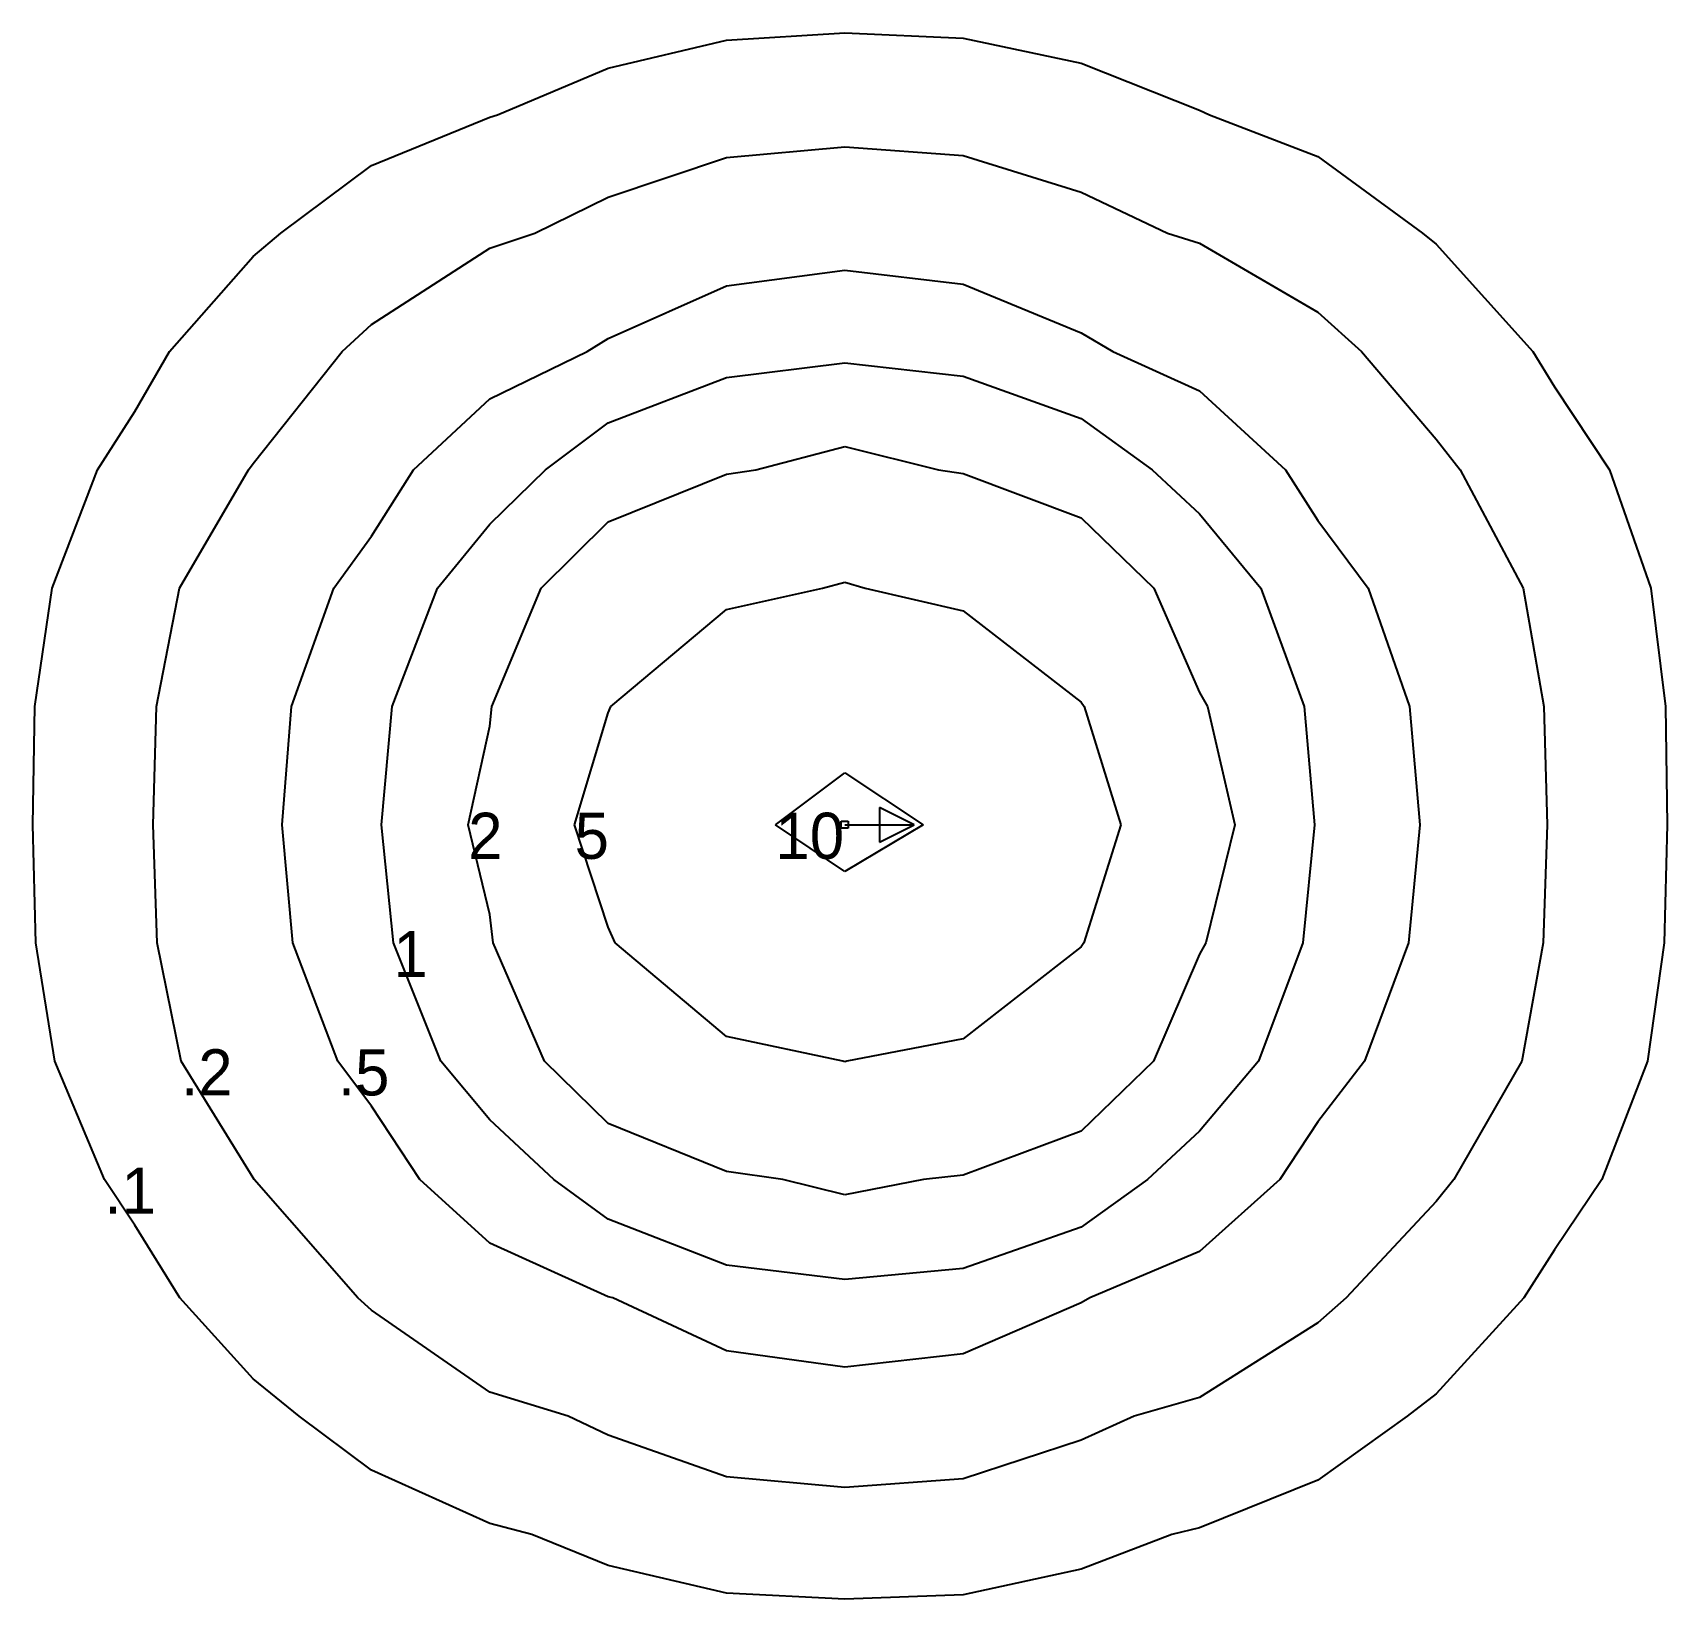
# Model space of a CAD drawing. Extents: x -23.4 to 23.7, y -22.3 to 22.8.
import ezdxf

# ---------------------------------------------------------------- set-up
doc = ezdxf.new("R2010")
doc.units = 0
doc.layers.add('TemplateLayer', color=7, linetype='CONTINUOUS')

# ---------------------------------------------------------------- blocks, each defined once
blk = doc.blocks.new('Template')
at = {"layer": 'TemplateLayer', "color": 7, "linetype": 'CONTINUOUS'}
for p, q in [((-3.409, 22.608), (0, 22.825)), ((0, 22.825), (3.409, 22.666)), ((3.409, 22.666), (6.818, 21.945)), ((-6.818, 21.805), (-3.409, 22.608)), ((-10.01, 20.455), (-6.818, 21.805)), ((6.818, 21.945), (10.227, 20.594)), ((-13.636, 18.998), (-10.227, 20.395)), ((-10.227, 20.395), (-10.01, 20.455)), ((10.227, 20.594), (10.509, 20.455)), ((10.509, 20.455), (13.636, 19.252)), ((-16.255, 17.045), (-13.636, 18.998)), ((13.636, 19.252), (16.654, 17.045)), ((-17.045, 16.377), (-16.255, 17.045)), ((16.654, 17.045), (17.045, 16.731)), ((17.045, 16.731), (19.832, 13.636)), ((-19.457, 13.636), (-17.045, 16.377)), ((-20.455, 11.909), (-19.457, 13.636)), ((19.832, 13.636), (20.455, 12.617)), ((20.455, 12.617), (22.036, 10.227)), ((-21.537, 10.227), (-20.455, 11.909)), ((-22.844, 6.818), (-21.537, 10.227)), ((22.036, 10.227), (23.231, 6.818)), ((-23.344, 3.409), (-22.844, 6.818)), ((23.231, 6.818), (23.657, 3.409)), ((-23.402, 0), (-23.344, 3.409)), ((23.657, 3.409), (23.706, 0)), ((-23.307, -3.409), (-23.402, 0)), ((23.706, 0), (23.617, -3.409)), ((-22.764, -6.818), (-23.307, -3.409)), ((23.617, -3.409), (23.136, -6.818)), ((-21.335, -10.227), (-22.764, -6.818)), ((23.136, -6.818), (21.822, -10.227)), ((-20.455, -11.544), (-21.335, -10.227)), ((21.822, -10.227), (20.455, -12.254)), ((-19.158, -13.636), (-20.455, -11.544)), ((20.455, -12.254), (19.574, -13.636)), ((-17.045, -15.968), (-19.158, -13.636)), ((19.574, -13.636), (17.045, -16.401)), ((-15.72, -17.045), (-17.045, -15.968)), ((17.045, -16.401), (16.207, -17.045)), ((-13.636, -18.601), (-15.72, -17.045)), ((16.207, -17.045), (13.636, -18.892)), ((-10.227, -20.138), (-13.636, -18.601)), ((13.636, -18.892), (10.227, -20.261)), ((-9.021, -20.455), (-10.227, -20.138)), ((-6.818, -21.346), (-9.021, -20.455)), ((9.429, -20.455), (6.818, -21.454)), ((10.227, -20.261), (9.429, -20.455)), ((-3.409, -22.15), (-6.818, -21.346)), ((6.818, -21.454), (3.409, -22.199)), ((0, -22.324), (-3.409, -22.15)), ((3.409, -22.199), (0, -22.324))]:
    blk.add_line(p, q, dxfattribs=at)
at = {"layer": 'TemplateLayer', "color": 1, "linetype": 'CONTINUOUS'}
for p, q in [((-3.409, 19.225), (0, 19.535)), ((0, 19.535), (3.409, 19.285)), ((-6.818, 18.086), (-3.409, 19.225)), ((3.409, 19.285), (6.818, 18.227)), ((-8.931, 17.045), (-6.818, 18.086)), ((6.818, 18.227), (9.305, 17.045)), ((-10.227, 16.618), (-8.931, 17.045)), ((9.305, 17.045), (10.227, 16.762)), ((-13.636, 14.419), (-10.227, 16.618)), ((10.227, 16.762), (13.636, 14.774)), ((13.636, 14.774), (14.897, 13.636)), ((-14.484, 13.636), (-13.636, 14.419)), ((-17.045, 10.405), (-14.484, 13.636)), ((14.897, 13.636), (17.045, 11.111)), ((17.045, 11.111), (17.736, 10.227)), ((-17.18, 10.227), (-17.045, 10.405)), ((-19.17, 6.818), (-17.18, 10.227)), ((17.736, 10.227), (19.553, 6.818)), ((-19.836, 3.409), (-19.17, 6.818)), ((19.553, 6.818), (20.145, 3.409)), ((-19.932, 0), (-19.836, 3.409)), ((20.145, 3.409), (20.24, 0)), ((-19.819, -3.409), (-19.932, 0)), ((20.24, 0), (20.131, -3.409)), ((-19.125, -6.818), (-19.819, -3.409)), ((20.131, -3.409), (19.513, -6.818)), ((-17.045, -10.174), (-19.125, -6.818)), ((19.513, -6.818), (17.557, -10.227)), ((-17.016, -10.227), (-17.045, -10.174)), ((-14.03, -13.636), (-17.016, -10.227)), ((17.557, -10.227), (17.045, -10.864)), ((17.045, -10.864), (14.448, -13.636)), ((-13.636, -13.993), (-14.03, -13.636)), ((14.448, -13.636), (13.636, -14.352)), ((-10.227, -16.357), (-13.636, -13.993)), ((13.636, -14.352), (10.227, -16.508)), ((-7.973, -17.045), (-10.227, -16.357)), ((10.227, -16.508), (8.345, -17.045)), ((-6.818, -17.592), (-7.973, -17.045)), ((8.345, -17.045), (6.818, -17.74)), ((-3.409, -18.794), (-6.818, -17.592)), ((6.818, -17.74), (3.409, -18.85)), ((0, -19.098), (-3.409, -18.794)), ((3.409, -18.85), (0, -19.098))]:
    blk.add_line(p, q, dxfattribs=at)
at = {"layer": 'TemplateLayer', "color": 3, "linetype": 'CONTINUOUS'}
for p, q in [((-3.409, 15.53), (0, 15.982)), ((0, 15.982), (3.409, 15.582)), ((3.409, 15.582), (6.818, 14.171)), ((-6.818, 14.011), (-3.409, 15.53)), ((6.818, 14.171), (7.723, 13.636)), ((-7.425, 13.636), (-6.818, 14.011)), ((-10.227, 12.277), (-7.425, 13.636)), ((7.723, 13.636), (10.227, 12.502)), ((-12.428, 10.227), (-10.227, 12.277)), ((10.227, 12.502), (12.706, 10.227)), ((-13.636, 8.318), (-12.428, 10.227)), ((12.706, 10.227), (13.636, 8.77)), ((13.636, 8.77), (15.082, 6.818)), ((-14.725, 6.818), (-13.636, 8.318)), ((-15.946, 3.409), (-14.725, 6.818)), ((15.082, 6.818), (16.274, 3.409)), ((-16.214, 0), (-15.946, 3.409)), ((16.274, 3.409), (16.579, 0)), ((-15.909, -3.409), (-16.214, 0)), ((16.579, 0), (16.246, -3.409)), ((-14.604, -6.818), (-15.909, -3.409)), ((16.246, -3.409), (14.978, -6.818)), ((-13.636, -8.109), (-14.604, -6.818)), ((14.978, -6.818), (13.636, -8.564)), ((-12.244, -10.227), (-13.636, -8.109)), ((13.636, -8.564), (12.544, -10.227)), ((-10.227, -12.062), (-12.244, -10.227)), ((12.544, -10.227), (10.227, -12.298)), ((-6.818, -13.603), (-10.227, -12.062)), ((10.227, -12.298), (7.066, -13.636)), ((-6.685, -13.636), (-6.818, -13.603)), ((-3.409, -15.161), (-6.685, -13.636)), ((7.066, -13.636), (6.818, -13.78)), ((6.818, -13.78), (3.409, -15.252)), ((0, -15.631), (-3.409, -15.161)), ((3.409, -15.252), (0, -15.631))]:
    blk.add_line(p, q, dxfattribs=at)
at = {"layer": 'TemplateLayer', "color": 5, "linetype": 'CONTINUOUS'}
for p, q in [((-3.409, 12.89), (0, 13.309)), ((0, 13.309), (3.409, 12.922)), ((-6.818, 11.579), (-3.409, 12.89)), ((3.409, 12.922), (6.818, 11.704)), ((-8.624, 10.227), (-6.818, 11.579)), ((6.818, 11.704), (8.856, 10.227)), ((-10.227, 8.66), (-8.624, 10.227)), ((8.856, 10.227), (10.227, 8.956)), ((10.227, 8.956), (11.989, 6.818)), ((-11.739, 6.818), (-10.227, 8.66)), ((-13.042, 3.409), (-11.739, 6.818)), ((11.989, 6.818), (13.239, 3.409)), ((-13.353, 0), (-13.042, 3.409)), ((13.239, 3.409), (13.541, 0)), ((-13.004, -3.409), (-13.353, 0)), ((13.541, 0), (13.202, -3.409)), ((-11.64, -6.818), (-13.004, -3.409)), ((13.202, -3.409), (11.92, -6.818)), ((-10.227, -8.505), (-11.64, -6.818)), ((11.92, -6.818), (10.227, -8.835)), ((-8.381, -10.227), (-10.227, -8.505)), ((10.227, -8.835), (8.722, -10.227)), ((-6.818, -11.365), (-8.381, -10.227)), ((8.722, -10.227), (6.818, -11.598)), ((-3.409, -12.696), (-6.818, -11.365)), ((6.818, -11.598), (3.409, -12.791)), ((0, -13.111), (-3.409, -12.696)), ((3.409, -12.791), (0, -13.111))]:
    blk.add_line(p, q, dxfattribs=at)
at = {"layer": 'TemplateLayer', "color": 6, "linetype": 'CONTINUOUS'}
for p, q in [((-2.559, 10.227), (0, 10.898)), ((0, 10.898), (2.702, 10.227)), ((-6.818, 8.73), (-3.409, 10.1)), ((-3.409, 10.1), (-2.559, 10.227)), ((2.702, 10.227), (3.409, 10.123)), ((3.409, 10.123), (6.818, 8.846)), ((-8.746, 6.818), (-6.818, 8.73)), ((6.818, 8.846), (8.904, 6.818)), ((-10.17, 3.409), (-8.746, 6.818)), ((8.904, 6.818), (10.227, 3.812)), ((10.227, 3.812), (10.455, 3.409)), ((-10.227, 2.837), (-10.17, 3.409)), ((10.455, 3.409), (11.245, 0)), ((-10.85, 0), (-10.227, 2.837)), ((-10.227, -2.586), (-10.85, 0)), ((11.245, 0), (10.41, -3.409)), ((-10.135, -3.409), (-10.227, -2.586)), ((-8.655, -6.818), (-10.135, -3.409)), ((10.227, -3.733), (8.897, -6.818)), ((10.41, -3.409), (10.227, -3.733)), ((-6.818, -8.609), (-8.655, -6.818)), ((8.897, -6.818), (6.818, -8.836)), ((-3.409, -9.995), (-6.818, -8.609)), ((6.818, -8.836), (3.409, -10.099)), ((-1.779, -10.227), (-3.409, -9.995)), ((0, -10.672), (-1.779, -10.227)), ((2.272, -10.227), (0, -10.672)), ((3.409, -10.099), (2.272, -10.227))]:
    blk.add_line(p, q, dxfattribs=at)
at = {"layer": 'TemplateLayer', "color": 214, "linetype": 'CONTINUOUS'}
for p, q in [((-3.409, 6.203), (-0.641, 6.818)), ((-0.641, 6.818), (0, 6.988)), ((0, 6.988), (0.588, 6.818)), ((0.588, 6.818), (3.409, 6.164)), ((-6.745, 3.409), (-3.409, 6.203)), ((3.409, 6.164), (6.818, 3.528)), ((-6.818, 3.226), (-6.745, 3.409)), ((6.818, 3.528), (6.902, 3.409)), ((6.902, 3.409), (7.961, 0)), ((-7.784, 0), (-6.818, 3.226)), ((-6.818, -2.952), (-7.784, 0)), ((7.961, 0), (6.895, -3.409)), ((-6.617, -3.409), (-6.818, -2.952)), ((-3.409, -6.101), (-6.617, -3.409)), ((6.818, -3.519), (3.409, -6.171)), ((6.895, -3.409), (6.818, -3.519)), ((-0.058, -6.818), (-3.409, -6.101)), ((3.409, -6.171), (0.061, -6.818)), ((0, -6.833), (-0.058, -6.818)), ((0.061, -6.818), (0, -6.833))]:
    blk.add_line(p, q, dxfattribs=at)
at = {"layer": 'TemplateLayer', "color": 30, "linetype": 'CONTINUOUS'}
for p, q in [((-1.996, 0), (0, 1.493)), ((0, 1.493), (2.261, 0)), ((0, -1.345), (-1.996, 0)), ((2.261, 0), (0, -1.345))]:
    blk.add_line(p, q, dxfattribs=at)
at = {"layer": 'TemplateLayer', "color": 0, "linetype": 'CONTINUOUS'}
for p, q in [((2, 0), (1, 0.5)), ((1, 0.5), (1, -0.5)), ((-0.1, 0.1), (0.1, 0.1)), ((-0.1, -0.1), (-0.1, 0.1)), ((0, 0), (2, 0)), ((0, 0), (0, 0)), ((0.1, 0.1), (0.1, -0.1)), ((1, -0.5), (2, 0)), ((0.1, -0.1), (-0.1, -0.1))]:
    blk.add_line(p, q, dxfattribs=at)
at = {"layer": 'TemplateLayer', "color": 6}
blk.add_text('2', height=1.33, dxfattribs=at).set_placement((-10.85, -0.985))
at = {"layer": 'TemplateLayer', "color": 214}
blk.add_text('5', height=1.33, dxfattribs=at).set_placement((-7.784, -0.985))
at = {"layer": 'TemplateLayer', "color": 30}
blk.add_text('10', height=1.33, dxfattribs=at).set_placement((-1.996, -0.985))
at = {"layer": 'TemplateLayer', "color": 5}
blk.add_text('1', height=1.33, dxfattribs=at).set_placement((-13.004, -4.394))
at = {"layer": 'TemplateLayer', "color": 1}
blk.add_text('.2', height=1.33, dxfattribs=at).set_placement((-19.125, -7.803))
at = {"layer": 'TemplateLayer', "color": 3}
blk.add_text('.5', height=1.33, dxfattribs=at).set_placement((-14.604, -7.803))
at = {"layer": 'TemplateLayer', "color": 7}
blk.add_text('.1', height=1.33, dxfattribs=at).set_placement((-21.335, -11.212))

msp = doc.modelspace()

# ---------------------------------------------------------------- block references
at = {"layer": 'TemplateLayer', "linetype": 'CONTINUOUS'}
msp.add_blockref('Template', (0, 0), dxfattribs=at)

doc.saveas('drawing.dxf')
